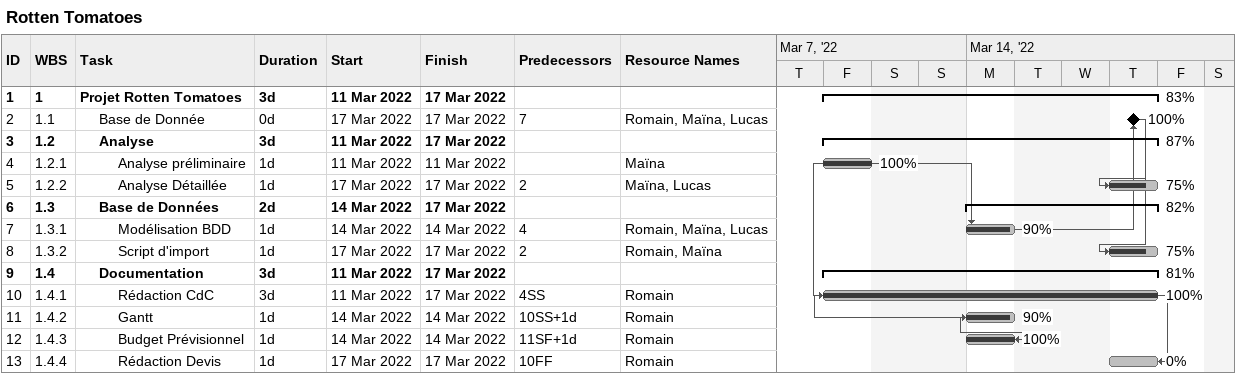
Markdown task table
Rotten Tomatoes

| ID | WBS | Task | Duration | Start | Finish | Predecessors | Resources | % complete |
|---|---|---|---|---|---|---|---|---|
| 1 | 1 | **Projet Rotten Tomatoes** | 3d | 2022-03-11 | 2022-03-17 |  |  | 83 |
| 2 | 1.1 | Base de Donnée | 0d | 2022-03-17 | 2022-03-17 | 7 | Romain, Maïna, Lucas | 100 |
| 3 | 1.2 | **Analyse** | 3d | 2022-03-11 | 2022-03-17 |  |  | 87 |
| 4 | 1.2.1 | Analyse préliminaire | 1d | 2022-03-11 | 2022-03-11 |  | Maïna | 100 |
| 5 | 1.2.2 | Analyse Détaillée | 1d | 2022-03-17 | 2022-03-17 | 2 | Maïna, Lucas | 75 |
| 6 | 1.3 | **Base de Données** | 2d | 2022-03-14 | 2022-03-17 |  |  | 82 |
| 7 | 1.3.1 | Modélisation BDD | 1d | 2022-03-14 | 2022-03-14 | 4 | Romain, Maïna, Lucas | 90 |
| 8 | 1.3.2 | Script d'import | 1d | 2022-03-17 | 2022-03-17 | 2 | Romain, Maïna | 75 |
| 9 | 1.4 | **Documentation** | 3d | 2022-03-11 | 2022-03-17 |  |  | 81 |
| 10 | 1.4.1 | Rédaction CdC | 3d | 2022-03-11 | 2022-03-17 | 4SS | Romain | 100 |
| 11 | 1.4.2 | Gantt | 1d | 2022-03-14 | 2022-03-14 | 10SS+1d | Romain | 90 |
| 12 | 1.4.3 | Budget Prévisionnel | 1d | 2022-03-14 | 2022-03-14 | 11SF+1d | Romain | 100 |
| 13 | 1.4.4 | Rédaction Devis | 1d | 2022-03-17 | 2022-03-17 | 10FF | Romain | 0 |
